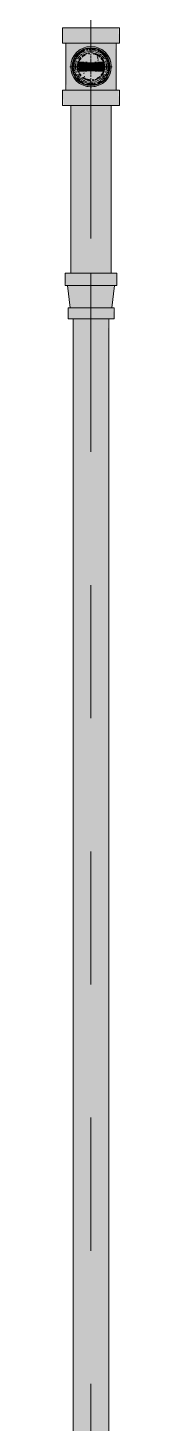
# Model space of a CAD drawing. Header units: millimetres. Extents: x -4000 to 187956, y -58990 to 162485.
# Drawn here: x 51716 to 51784, y 129833 to 131496 of the extents above; entities that cross this region are included whole.
import ezdxf

# ---------------------------------------------------------------- set-up
doc = ezdxf.new("R2010")
doc.units = ezdxf.units.MM
doc.linetypes.add('Dash 1_16_', pattern=[317.5, 158.75, -158.75])
for name, color, linetype, lineweight in [('F-SPRN', 3, 'Continuous', 9), ('P-PIPE', 3, 'Continuous', 9), ('P-PIPE-CNTR', 3, 'Continuous', 9)]:
    doc.layers.add(name, color=color, linetype=linetype, lineweight=lineweight)

# ---------------------------------------------------------------- blocks, each defined once
blk = doc.blocks.new('Sprinkler_Up - DN20-V202-FFS - TANG 1')
at = {"layer": 'F-SPRN', "transparency": 33554534}
for points in [[(-13.5, 0), (-3.9, 0.7), (-1.7, 2.9), (-1.2, 3.5), (-0.6, 4), (0.6, 4), (1.2, 3.5), (1.7, 2.9), (4.6, 0), (22.2, 0), (18, 13.1), (6.9, 21.2), (-6.9, 21.2), (-18, 13.1), (-22.2, 0)], [(0, -16.7), (4.3, -16.1), (11.8, -11.8), (16.1, -4.3), (16.1, 4.3), (11.8, 11.8), (8.3, 14.4), (0, 16.7), (-4.3, 16.1), (-11.8, 11.8), (-16.1, 4.3), (-16.1, -4.3), (-11.8, -11.8), (-8.3, -14.4)], [(0, -21.2), (6.9, -21.2), (18, -13.1), (22.2, 0), (3.9, -0.7), (1.7, -2.9), (1.2, -3.5), (0.6, -4), (-0.6, -4), (-1.2, -3.5), (-1.7, -2.9), (-4.6, 0), (-22.2, 0), (-18, -13.1), (-6.9, -21.2)], [(0, -15.6), (7.8, -13.5), (13.5, -7.8), (15.1, -4), (15.1, 4), (13.5, 7.8), (7.8, 13.5), (0, 15.6), (-7.8, 13.5), (-11, 11), (-15.1, 4), (-15.1, -4), (-11, -11), (-7.8, -13.5)], [(-10.9, -5.5), (-10.9, 5.4), (-14.5, 5.4), (-14.5, -5.5)], [(-7.7, -5.5), (-7.7, 5.4), (-10.9, 5.4), (-10.9, -5.5)], [(0, -5.5), (0, 5.4), (-7.7, 5.4), (-7.7, -5.5)], [(0, 0), (5.7, 0), (2.9, 4.9), (-2.9, 4.9), (-5.7, 0)], [(2.9, -4.9), (5.7, 0), (-5.7, 0), (-2.9, -4.9)], [(-4.6, 0), (4.6, 0), (0, 4.6)], [(0, -4.6), (4.6, 0), (-4.6, 0)], [(0, -2.6), (1.3, 0), (-1.8, 0)], [(-1.3, 0), (1.8, 0), (0, 2.6)], [(7.7, -5.5), (7.7, 5.4), (0, 5.4), (0, -5.5)], [(10.9, -5.5), (10.9, 5.4), (7.7, 5.4), (7.7, -5.5)], [(14.5, -5.5), (14.5, 5.4), (10.9, 5.4), (10.9, -5.5)]]:
    blk.add_hatch(color=1, dxfattribs=at).paths.add_polyline_path(points)
at = {"layer": 'F-SPRN', "color": 1}
for p, q in [((-11.5, 5.4), (-14.5, 5.4)), ((-14.5, 5.4), (-11.3, 5.4)), ((-14.5, 5.4), (-14.5, 3.7)), ((-14.5, 3.3), (-14.5, 0)), ((-11.5, 5.4), (-11.5, 4)), ((-10.9, 1.9), (-10.9, 3.6)), ((-10.8, 5.4), (-8, 5.4)), ((-8.1, 5.4), (-10.8, 5.4)), ((-8.1, 5.4), (-8.1, 2.8)), ((-8.1, 2.5), (-8.1, 0.7)), ((-7.7, 4.8), (-7.7, 2.7)), ((-7.7, 4.8), (-7.7, 2.7)), ((-7.7, 2.1), (-7.7, 0.5)), ((-7.7, 2.1), (-7.7, 0.5)), ((-6.7, 5.4), (-4.7, 5.4)), ((-5.8, 3.8), (-5.8, 2.2)), ((-2.1, 0), (-2.1, 0)), ((-2.1, 0), (-2.1, -0.1)), ((0, 2.1), (-0.1, 2.1)), ((2.1, 0), (2.1, 0.1)), ((2.1, 0), (2.1, 0)), ((4.7, 5.4), (6.5, 5.4)), ((7.7, 5.4), (10.8, 5.4)), ((7.7, 5.2), (7.7, 2.7)), ((7.7, 5.2), (7.7, 2.7)), ((7.7, 2.3), (7.7, 0.5)), ((7.7, 2.3), (7.7, 0.5)), ((10.8, 5.4), (8.1, 5.4)), ((8.1, 5.4), (8.1, 2.8)), ((8.1, 2.5), (8.1, 0.4)), ((10.9, 5.4), (14.5, 5.4)), ((10.9, 3.6), (10.9, 0.2)), ((14.5, 5.4), (11.5, 5.4)), ((11.5, 5.4), (11.5, 4)), ((11.5, 3), (11.5, 0.2)), ((14.5, 5.4), (14.5, -5.5)), ((-14.5, -1.3), (-14.5, -3.7)), ((-11.1, -5.5), (-14.5, -5.5)), ((-14.5, -5.5), (-11.5, -5.5)), ((-10.9, -2.6), (-10.9, -1.3)), ((-10.8, -5.5), (-8.1, -5.5)), ((-7.8, -5.5), (-10.8, -5.5)), ((-8.1, -4.2), (-8.1, -5.5)), ((-7.7, -2.7), (-7.7, -4)), ((-7.7, -2.7), (-7.7, -4)), ((-7, -5.5), (-5.8, -5.5)), ((-4.8, -5.5), (-7, -5.5)), ((-5.8, -2.3), (-5.8, -3.8)), ((-2.1, -0.3), (-2, -0.4)), ((-2, -0.4), (-2, -0.5)), ((-2, -0.5), (-2, -0.6)), ((-2, -0.6), (-2, -0.7)), ((-2, -0.7), (-1.9, -0.7)), ((-1.9, -0.7), (-1.9, -0.8)), ((-1.9, -0.8), (-1.9, -0.9)), ((-1.9, -0.9), (-1.8, -1)), ((-1.8, -1), (-1.8, -1.1)), ((-1.8, -1), (-1.8, -1)), ((-1.8, -1.1), (-1.7, -1.2)), ((-1.7, -1.2), (-1.6, -1.3)), ((-1.7, -1.2), (-1.7, -1.2)), ((-1.6, -1.3), (-1.6, -1.4)), ((-1.6, -1.4), (-1.5, -1.4)), ((-1.5, -1.4), (-1.4, -1.5)), ((-1.4, -1.5), (-1.3, -1.6)), ((-1.4, -1.5), (-1.4, -1.5)), ((-1.3, -1.6), (-1.3, -1.7)), ((-1.3, -1.7), (-1.2, -1.7)), ((-1.2, -1.7), (-1.1, -1.7)), ((-1.1, -1.7), (-1.1, -1.8)), ((-1.1, -1.8), (-1, -1.8)), ((-1, -1.8), (-0.9, -1.9)), ((-0.9, -1.9), (-0.8, -1.9)), ((-0.8, -1.9), (-0.7, -2)), ((-0.8, -1.9), (-0.8, -1.9)), ((-0.7, -2), (-0.6, -2)), ((-0.6, -2), (-0.5, -2)), ((-0.5, -2), (-0.4, -2)), ((-0.4, -2), (-0.3, -2.1)), ((-0.4, -2), (-0.4, -2)), ((-0.3, -2.1), (-0.2, -2.1)), ((-0.2, -2.1), (-0.1, -2.1)), ((-0.1, -2.1), (0, -2.1)), ((0, -2.1), (0.1, -2.1)), ((0.1, -2.1), (0.2, -2.1)), ((0.1, -2.1), (0.1, -2.1)), ((0.2, -2.1), (0.3, -2.1)), ((0.3, -2.1), (0.4, -2)), ((0.4, -2), (0.5, -2)), ((0.5, -2), (0.6, -2)), ((0.6, -2), (0.7, -2)), ((0.6, -2), (0.6, -2)), ((0.7, -2), (0.8, -1.9)), ((0.8, -1.9), (0.9, -1.9)), ((0.9, -1.9), (1, -1.8)), ((0.9, -1.9), (0.9, -1.9)), ((1, -1.8), (1.1, -1.8)), ((1.1, -1.8), (1.2, -1.7)), ((1.2, -1.7), (1.3, -1.6)), ((1.2, -1.7), (1.2, -1.7)), ((1.3, -1.6), (1.4, -1.6)), ((1.4, -1.5), (1.5, -1.5)), ((1.4, -1.6), (1.4, -1.5)), ((1.5, -1.4), (1.6, -1.3)), ((1.5, -1.5), (1.5, -1.4)), ((1.6, -1.3), (1.7, -1.2)), ((1.6, -1.3), (1.6, -1.3)), ((1.7, -1.1), (1.8, -1.1)), ((1.7, -1.2), (1.7, -1.1)), ((1.8, -1), (1.9, -0.9)), ((1.8, -1.1), (1.8, -1)), ((1.9, -0.8), (2, -0.7)), ((1.9, -0.8), (1.9, -0.8)), ((1.9, -0.9), (1.9, -0.8)), ((2, -0.4), (2.1, -0.3)), ((2, -0.5), (2, -0.4)), ((2, -0.5), (2, -0.5)), ((2, -0.6), (2, -0.5)), ((2, -0.7), (2, -0.6)), ((2.1, -0.1), (2.1, 0)), ((2.1, -0.2), (2.1, -0.1)), ((2.1, -0.3), (2.1, -0.2)), ((7, -5.5), (4.8, -5.5)), ((5.8, -2.2), (5.8, -3.8)), ((5.8, -5.5), (7, -5.5)), ((7.7, -0.5), (7.7, -2.3)), ((7.7, -0.5), (7.7, -2.3)), ((7.7, -2.7), (7.7, -5.4)), ((7.7, -2.7), (7.7, -5.4)), ((10.8, -5.5), (7.7, -5.5)), ((8.1, -0.4), (8.1, -2.5)), ((8.1, -2.8), (8.1, -5.5)), ((8.1, -5.5), (10.8, -5.5)), ((10.9, -0.2), (10.9, -3.6)), ((14.5, -5.5), (10.9, -5.5)), ((11.5, -0.2), (11.5, -3)), ((11.5, -4), (11.5, -5.5)), ((11.5, -5.5), (14.5, -5.5))]:
    blk.add_line(p, q, dxfattribs=at)
at = {"layer": 'F-SPRN', "color": 1, "flags": 128}
for points in [[(-0.6, 2), (-0.7, 2), (-0.8, 1.9), (-0.9, 1.9), (-0.9, 1.9), (-1, 1.8), (-1.1, 1.8), (-1.2, 1.7), (-1.2, 1.7), (-1.3, 1.6), (-1.4, 1.6), (-1.4, 1.5), (-1.5, 1.5), (-1.5, 1.4), (-1.6, 1.3), (-1.6, 1.3), (-1.7, 1.2), (-1.7, 1.1), (-1.8, 1.1), (-1.8, 1), (-1.9, 0.9), (-1.9, 0.8), (-1.9, 0.8), (-2, 0.7), (-2, 0.6), (-2, 0.5), (-2, 0.5), (-2, 0.4), (-2.1, 0.3), (-2.1, 0.2), (-2.1, 0.1), (-2.1, 0)], [(-0.5, 2), (-0.6, 2), (-0.6, 2)], [(-0.1, 2.1), (-0.1, 2.1), (-0.2, 2.1), (-0.3, 2.1), (-0.4, 2), (-0.5, 2)], [(2.1, 0.1), (2.1, 0.2), (2.1, 0.2), (2.1, 0.3), (2, 0.4), (2, 0.5), (2, 0.6), (2, 0.7), (1.9, 0.7), (1.9, 0.8), (1.9, 0.9), (1.8, 1), (1.8, 1), (1.8, 1.1), (1.7, 1.2), (1.7, 1.2), (1.6, 1.3), (1.6, 1.4), (1.5, 1.4), (1.4, 1.5), (1.4, 1.5), (1.3, 1.6), (1.3, 1.7), (1.2, 1.7), (1.1, 1.7), (1.1, 1.8), (1, 1.8), (0.9, 1.9), (0.8, 1.9), (0.8, 1.9), (0.7, 2), (0.6, 2), (0.5, 2), (0.4, 2), (0.4, 2), (0.3, 2.1), (0.2, 2.1), (0.1, 2.1), (0, 2.1)], [(-2.1, -0.1), (-2.1, -0.2), (-2.1, -0.2), (-2.1, -0.3)]]:
    blk.add_lwpolyline(points, dxfattribs=at)
at = {"layer": 'F-SPRN', "color": 1}
for radius, start, end in [(22.2, 360, 180), (21.9, 126.6942, 143.2701), (21.9, 108.2621, 125.7507), (21.9, 99.348, 107.901), (21.9, 90.145, 98.8503), (16.7, 83.0684, 90), (16.7, 83.0684, 90), (21.9, 72.5583, 89.4624), (21.9, 54.2493, 71.7379), (21.9, 36.7299, 53.3058), (21.9, 165.6773, 179.2615), (21.9, 144.7698, 164.8151), (16.7, 167.6802, 180), (16.7, 167.6802, 180), (16.7, 155.3879, 164.9693), (16.7, 155.3879, 164.9693), (15.6, 166.4265, 180), (15.6, 166.4265, 180), (15.6, 150.9409, 165), (15.6, 159.6139, 165), (16.7, 136.7213, 149.931), (16.7, 136.7213, 149.931), (15.6, 150.9409, 156.3845), (15.6, 138.4214, 150), (15.6, 138.4214, 150), (16.7, 121.4181, 130.5751), (16.7, 121.4181, 130.5751), (15.6, 120.5262, 133.2078), (15.6, 120.5262, 133.2078), (16.7, 106.5995, 120), (16.7, 106.5995, 120), (15.6, 114.4363, 119.9813), (15.6, 114.4363, 119.9813), (4.63, 155.7832, 180), (4.63, 155.7832, 180), (16.7, 96.4143, 105), (16.7, 96.4143, 105), (4.63, 109.0192, 138.2703), (4.63, 109.0192, 138.2703), (15.6, 95.5762, 100.6843), (15.6, 95.5762, 100.6843), (2.56, 109.0192, 168.8278), (2.56, 109.0192, 168.8278), (2.04, 109.0192, 180), (4.63, 17.9592, 90), (4.63, 17.9592, 90), (3.81, 57.0577, 90), (2.56, 14.5599, 90), (2.56, 14.5599, 90), (2.04, 10.4703, 90), (15.6, 75.573, 80.5892), (15.6, 75.573, 80.5892), (3.81, 16.1605, 43.8358), (15.6, 67.5614, 74.5481), (15.6, 67.5614, 74.5481), (16.7, 60, 75), (16.7, 60, 75), (15.6, 60.0187, 65.5637), (15.6, 60.0187, 65.5637), (15.6, 46.7922, 60), (15.6, 46.7922, 60), (16.7, 49.4249, 58.5819), (16.7, 49.4249, 58.5819), (15.6, 30, 41.5786), (15.6, 30, 41.5786), (16.7, 30, 43.2787), (16.7, 30, 43.2787), (15.6, 23.6155, 29.5646), (15.6, 15, 29.5646), (15.6, 15, 20.3861), (16.7, 15, 24.6121), (16.7, 15, 24.6121), (15.6, 360, 13.6618), (15.6, 0, 13.6618), (16.7, 360, 12.3198), (16.7, 0, 12.3198), (21.9, 15.1849, 35.2302), (21.9, 0.7385, 14.3227), (22.2, 180, 360), (21.9, 180.7385, 194.3227), (21.9, 195.1849, 215.2302), (21.9, 216.7299, 233.3058), (16.7, 180, 192.3198), (16.7, 180, 192.3198), (16.7, 195.0307, 204.6121), (16.7, 195.0307, 204.6121), (15.6, 181.9082, 193.6618), (15.6, 181.9082, 193.6618), (15.6, 197.3339, 209.5646), (15.6, 197.3339, 209.5646), (16.7, 210.069, 223.2787), (16.7, 210.069, 223.2787), (15.6, 212.5472, 221.5786), (15.6, 212.5472, 221.5786), (16.7, 229.4249, 238.5819), (16.7, 229.4249, 238.5819), (15.6, 233.795, 240), (15.6, 233.795, 240), (16.7, 240, 255), (16.7, 240, 255), (15.6, 240.0187, 254.5481), (15.6, 240.0187, 254.5481), (4.63, 197.9592, 0), (4.63, 197.9592, 360), (15.6, 255, 267.64), (15.6, 255, 267.64), (3.81, 196.1605, 360), (2.56, 191.1677, 270), (2.56, 191.1677, 270), (2.04, 190.4703, 270), (16.7, 263.0684, 270), (16.7, 263.0684, 270), (2.04, 270, 0), (2.56, 270, 0), (2.56, 270, 360), (15.6, 275.5762, 280.6843), (15.6, 275.5762, 280.6843), (16.7, 276.4143, 285), (16.7, 276.4143, 285), (16.7, 286.5995, 300), (16.7, 286.5995, 300), (15.6, 294.4363, 299.9813), (15.6, 294.4363, 299.9813), (15.6, 300, 313.2078), (15.6, 300, 313.2078), (16.7, 301.4181, 310.5751), (16.7, 301.4181, 310.5751), (15.6, 318.4214, 330), (15.6, 318.4214, 330), (16.7, 316.7213, 330), (16.7, 316.7213, 330), (21.9, 306.6942, 323.2701), (15.6, 330.4354, 345), (15.6, 330.4354, 336.3845), (15.6, 339.6139, 345), (15.6, 346.3382, 360), (15.6, 346.3382, 360), (16.7, 335.3879, 345), (16.7, 335.3879, 345), (16.7, 347.6802, 360), (16.7, 347.6802, 360), (21.9, 324.7698, 344.8151), (21.9, 345.6773, 359.2615), (21.9, 234.2493, 251.7379), (21.9, 252.5583, 269.4624), (21.9, 270.145, 278.8503), (21.9, 279.348, 287.901), (21.9, 288.2621, 305.7507)]:
    blk.add_arc((0, 0), radius, start, end, dxfattribs=at)
blk = doc.blocks.new('Steel_Transition_Threaded_HoaPhat - Standard-V288-FFS - TANG 1')
at = {"layer": 'P-PIPE', "lineweight": 13, "transparency": 33554534}
h = blk.add_hatch(color=1, dxfattribs=at)
h.paths.add_polyline_path([(51750, 131427.6), (51755.8, 131428.4), (51761.3, 131430.6), (51765.9, 131434.2), (51769.5, 131438.8), (51771.7, 131444.3), (51772.5, 131450.1), (51771.7, 131455.9), (51769.5, 131461.3), (51765.9, 131466), (51761.3, 131469.6), (51755.8, 131471.8), (51750, 131472.6), (51744.2, 131471.8), (51738.8, 131469.6), (51734.1, 131466), (51730.5, 131461.3), (51728.3, 131455.9), (51727.5, 131450.1), (51728.3, 131444.3), (51730.5, 131438.8), (51734.1, 131434.2), (51738.8, 131430.6), (51744.2, 131428.4)])
h.paths.add_polyline_path([(51750, 131430), (51744.8, 131430.7), (51740, 131432.7), (51735.8, 131435.9), (51732.6, 131440), (51730.6, 131444.9), (51729.9, 131450.1), (51730.6, 131455.3), (51732.6, 131460.1), (51735.8, 131464.3), (51740, 131467.5), (51744.8, 131469.5), (51750, 131470.2), (51755.2, 131469.5), (51760.1, 131467.5), (51764.2, 131464.3), (51767.4, 131460.1), (51769.4, 131455.3), (51770.1, 131450.1), (51769.4, 131444.9), (51767.4, 131440), (51764.2, 131435.9), (51760.1, 131432.7), (51755.2, 131430.7)])
for points in [[(51750, 131430), (51750, 131433.7), (51741.8, 131435.9), (51735.8, 131441.9), (51733.6, 131450.1), (51735.8, 131458.3), (51741.8, 131464.3), (51750, 131466.5), (51750, 131470.2), (51744.8, 131469.5), (51740, 131467.5), (51735.8, 131464.3), (51732.6, 131460.1), (51730.6, 131455.3), (51729.9, 131450.1), (51730.6, 131444.9), (51732.6, 131440), (51735.8, 131435.9), (51740, 131432.7), (51744.8, 131430.7)], [(51750, 131431.6), (51754.8, 131432.2), (51759.3, 131434.1), (51763.1, 131437), (51766, 131440.8), (51767.9, 131445.3), (51768.5, 131450.1), (51767.9, 131454.9), (51766, 131459.3), (51763.1, 131463.2), (51759.3, 131466.1), (51754.8, 131468), (51750, 131468.6), (51745.2, 131468), (51740.8, 131466.1), (51736.9, 131463.2), (51734, 131459.3), (51732.1, 131454.9), (51731.5, 131450.1), (51732.1, 131445.3), (51734, 131440.8), (51736.9, 131437), (51740.8, 131434.1), (51745.2, 131432.2)], [(51750, 131430), (51755.2, 131430.7), (51760.1, 131432.7), (51764.2, 131435.9), (51767.4, 131440), (51769.4, 131444.9), (51770.1, 131450.1), (51769.4, 131455.3), (51767.4, 131460.1), (51764.2, 131464.3), (51760.1, 131467.5), (51755.2, 131469.5), (51750, 131470.2), (51750, 131466.5), (51758.2, 131464.3), (51764.2, 131458.3), (51766.4, 131450.1), (51764.2, 131441.9), (51758.2, 131435.9), (51750, 131433.7)]]:
    blk.add_hatch(color=1, dxfattribs=at).paths.add_polyline_path(points)
at = {"layer": 'P-PIPE', "color": 20, "lineweight": 13}
for radius, start, end in [(22.5, 90, 270), (22.5, 90, 270), (20.1, 150, 162.7449), (18.5, 157.6232, 165), (18.5, 157.6232, 165), (20.1, 128.8856, 148.1553), (18.5, 136.4297, 150), (18.5, 136.4297, 150), (16.4, 143.5463, 150), (18.5, 123.4976, 133.2041), (18.5, 123.4976, 133.2041), (20.1, 109.6859, 125.0043), (16.4, 121.0738, 128.0319), (18.5, 106.819, 120), (18.5, 106.819, 120), (16.4, 113.4045, 120), (16.4, 107.4657, 111.9681), (20.1, 100.9975, 105), (18.5, 91.4353, 103.2046), (18.5, 91.4353, 103.2046), (16.4, 96.2132, 104.6042), (20.1, 90.5246, 98.5089), (22.5, 270, 90), (22.5, 270, 90), (18.5, 78.0986, 90), (18.5, 78.0986, 90), (20.1, 75.0607, 87.9279), (18.5, 60, 75), (18.5, 60, 75), (16.4, 66.9681, 72.9388), (20.1, 54.9957, 75), (16.4, 60.5934, 66.5955), (18.5, 46.7959, 56.5024), (18.5, 46.7959, 56.5024), (20.1, 31.8447, 51.1144), (18.5, 30, 43.5703), (18.5, 30, 43.5703), (18.5, 15, 22.3768), (18.5, 15, 22.3768), (20.1, 17.2551, 30), (20.1, 166.0499, 193.9501), (20.1, 197.2551, 210), (18.5, 166.5939, 193.4061), (18.5, 166.5939, 180), (18.5, 180, 193.4061), (18.5, 195, 202.3768), (18.5, 195, 202.3768), (16.4, 180.8106, 191.4533), (16.4, 168.5467, 175.1607), (18.5, 210, 223.5703), (18.5, 210, 223.5703), (16.4, 158.0319, 163.506), (16.4, 210.6635, 216.4537), (18.5, 316.4297, 330), (18.5, 316.4297, 330), (16.4, 338.0319, 342.8691), (16.4, 351.9681, 0), (16.4, 0, 6.4537), (18.5, 337.6232, 345), (18.5, 337.6232, 345), (20.1, 330, 342.7449), (18.5, 346.5939, 13.4061), (18.5, 0, 13.4061), (18.5, 346.5939, 0), (20.1, 346.0499, 13.9501), (20.1, 211.8447, 231.1144), (18.5, 226.7959, 236.5024), (18.5, 226.7959, 236.5024), (20.1, 234.9957, 255), (18.5, 240, 255), (18.5, 240, 255), (16.4, 240, 246.5955), (20.1, 255.0607, 267.9279), (18.5, 258.0986, 270), (18.5, 258.0986, 270), (16.4, 264.1652, 268.506), (20.1, 270.5246, 278.5089), (18.5, 271.4353, 283.2046), (18.5, 271.4353, 283.2046), (16.4, 276.2132, 283.9063), (20.1, 280.9975, 285), (16.4, 287.4657, 291.9681), (18.5, 286.819, 300), (18.5, 286.819, 300), (16.4, 293.5463, 300), (20.1, 289.6859, 305.0043), (18.5, 303.4976, 313.2041), (18.5, 303.4976, 313.2041), (20.1, 308.8856, 328.1553)]:
    blk.add_arc((51750, 131450.1), radius, start, end, dxfattribs=at)

msp = doc.modelspace()

# ---------------------------------------------------------------- hatches: boundary and pattern name
at = {"layer": 'P-PIPE', "transparency": 33554534}
for points in [[(51717.4, 131478), (51750, 131478), (51750, 131496.4), (51716.2, 131496.4), (51716.5, 131478)], [(51783.8, 131478), (51782.6, 131496.4), (51750, 131496.4), (51750, 131478), (51782.6, 131478)], [(51724, 131422.3), (51750, 131422.3), (51750, 131428.9), (51742.6, 131430.3), (51736.3, 131434), (51731.7, 131439.4), (51729.2, 131446.3), (51729.2, 131453.9), (51731.7, 131460.8), (51736.3, 131466.2), (51742.6, 131469.9), (51750, 131471.2), (51750, 131478), (51720, 131478), (51721, 131422.3)], [(51750, 131426), (51756.2, 131426.8), (51762.1, 131429.2), (51767.1, 131433), (51770.9, 131438), (51773.3, 131443.8), (51774.1, 131450.1), (51773.3, 131456.3), (51770.9, 131462.1), (51767.1, 131467.1), (51762.1, 131471), (51756.2, 131473.4), (51750, 131474.2), (51743.8, 131473.4), (51737.9, 131471), (51733, 131467.1), (51729.1, 131462.1), (51726.7, 131456.3), (51725.9, 131450.1), (51726.7, 131443.8), (51729.1, 131438), (51733, 131433), (51737.9, 131429.2), (51743.8, 131426.8), (51748.9, 131426.1)], [(51776, 131422.3), (51780, 131422.3), (51779, 131478), (51750, 131478), (51750, 131471.2), (51757.5, 131469.9), (51763.7, 131466.2), (51768.3, 131460.8), (51770.8, 131453.9), (51770.8, 131446.3), (51768.3, 131439.4), (51763.7, 131434), (51757.5, 131430.3), (51750, 131428.9), (51750, 131422.3), (51771.2, 131422.3)], [(51741.7, 131435.6), (51742.8, 131437.6), (51741.7, 131441.7), (51742.8, 131445.9), (51745.8, 131449), (51757.2, 131454.3), (51758.4, 131458.4), (51757.2, 131462.6), (51755.9, 131464.3), (51750, 131466.8), (51741.7, 131464.6), (51735.5, 131458.4), (51733.3, 131450.1), (51735.5, 131441.7), (51738.2, 131438.3)], [(51750, 131433.4), (51758.4, 131435.6), (51761.8, 131438.3), (51766.1, 131445.8), (51766.1, 131454.4), (51761.8, 131461.9), (51758.4, 131464.6), (51750, 131466.8), (51745.7, 131466.2), (51738.2, 131461.9), (51733.9, 131454.4), (51733.9, 131445.8), (51738.2, 131438.3), (51741.7, 131435.6)], [(51726.1, 131403.8), (51750, 131403.8), (51750, 131422.3), (51716.2, 131422.3), (51717.4, 131403.8), (51720.7, 131403.8)], [(51783.8, 131403.8), (51782.6, 131422.3), (51750, 131422.3), (51750, 131403.8), (51782.6, 131403.8)], [(51743.8, 131204), (51750, 131204), (51750, 131403.8), (51725.9, 131403.8), (51726.7, 131204), (51737.9, 131204)], [(51750, 131204), (51774.1, 131204), (51773.3, 131403.8), (51750, 131403.8), (51750, 131280.1)], [(51779.8, 131189.1), (51780.8, 131189.1), (51779.8, 131204), (51719.2, 131204), (51720.3, 131189.1), (51776.7, 131189.1)], [(51771.5, 131162.7), (51774.8, 131162.7), (51777.1, 131189.1), (51721.9, 131189.1), (51726.1, 131162.7), (51767.5, 131162.7)], [(51723.6, 131149.4), (51777.4, 131149.4), (51776.4, 131162.7), (51722.7, 131162.7), (51722.7, 131149.4)], [(51750, 128493.7), (51750, 131149.4), (51728.9, 131149.4), (51729.6, 128493.7), (51744.5, 128493.7)], [(51750, 128493.7), (51771.1, 128493.7), (51770.4, 131149.4), (51750, 131149.4), (51750, 128506)]]:
    msp.add_hatch(color=1, dxfattribs=at).paths.add_polyline_path(points)

# ---------------------------------------------------------------- linework, layer by layer
at = {"layer": 'P-PIPE', "color": 20, "lineweight": 13}
for p, q in [((51716.2, 131496.4), (51716.2, 131478)), ((51725.8, 131496.4), (51716.2, 131496.4)), ((51750, 131496.4), (51716.2, 131496.4)), ((51725.9, 131496.4), (51732.9, 131496.4)), ((51732.9, 131496.4), (51726.6, 131496.4)), ((51741.3, 131496.4), (51733.1, 131496.4)), ((51733.1, 131496.4), (51766.9, 131496.4)), ((51750, 131496.4), (51741.3, 131496.4)), ((51758.7, 131496.4), (51750, 131496.4)), ((51783.8, 131496.4), (51750, 131496.4)), ((51766.9, 131496.4), (51758.7, 131496.4)), ((51773.4, 131496.4), (51767.1, 131496.4)), ((51767.1, 131496.4), (51774.1, 131496.4)), ((51783.8, 131496.4), (51774.2, 131496.4)), ((51783.8, 131478), (51783.8, 131496.4)), ((51716.2, 131478), (51719.8, 131478)), ((51716.2, 131478), (51750, 131478)), ((51720, 131478), (51720, 131422.3)), ((51721, 131478), (51720, 131478)), ((51741.2, 131478), (51720, 131478)), ((51721, 131478), (51726.1, 131478)), ((51724, 131478), (51721, 131478)), ((51728.8, 131478), (51724, 131478)), ((51726.1, 131478), (51733.1, 131478)), ((51735, 131478), (51728.8, 131478)), ((51733.1, 131478), (51741.3, 131478)), ((51741.2, 131478), (51735, 131478)), ((51742.2, 131478), (51750, 131478)), ((51750, 131478), (51742.2, 131478)), ((51750, 131478), (51742.2, 131478)), ((51750, 131478), (51757.8, 131478)), ((51750, 131478), (51783.8, 131478)), ((51757.8, 131478), (51750, 131478)), ((51757.8, 131478), (51750, 131478)), ((51758.7, 131478), (51766.9, 131478)), ((51765, 131478), (51758.8, 131478)), ((51780, 131478), (51758.8, 131478)), ((51771.2, 131478), (51765, 131478)), ((51766.9, 131478), (51773.9, 131478)), ((51776, 131478), (51771.2, 131478)), ((51773.9, 131478), (51779, 131478)), ((51779, 131478), (51776, 131478)), ((51780, 131478), (51779, 131478)), ((51780, 131422.3), (51780, 131478)), ((51780.2, 131478), (51783.8, 131478)), ((51716.2, 131422.3), (51716.2, 131403.8)), ((51719.8, 131422.3), (51716.2, 131422.3)), ((51750, 131422.3), (51716.2, 131422.3)), ((51720, 131422.3), (51721, 131422.3)), ((51720, 131422.3), (51741.2, 131422.3)), ((51726.1, 131422.3), (51721, 131422.3)), ((51721, 131422.3), (51724, 131422.3)), ((51724, 131422.3), (51728.8, 131422.3)), ((51733.1, 131422.3), (51726.1, 131422.3)), ((51728.8, 131422.3), (51735, 131422.3)), ((51741.3, 131422.3), (51733.1, 131422.3)), ((51735, 131422.3), (51741.2, 131422.3)), ((51750, 131422.3), (51742.2, 131422.3)), ((51742.2, 131422.3), (51750, 131422.3)), ((51742.2, 131422.3), (51750, 131422.3)), ((51757.8, 131422.3), (51750, 131422.3)), ((51783.8, 131422.3), (51750, 131422.3)), ((51750, 131422.3), (51757.8, 131422.3)), ((51750, 131422.3), (51757.8, 131422.3)), ((51766.9, 131422.3), (51758.7, 131422.3)), ((51758.8, 131422.3), (51765, 131422.3)), ((51758.8, 131422.3), (51780, 131422.3)), ((51765, 131422.3), (51771.2, 131422.3)), ((51773.9, 131422.3), (51766.9, 131422.3)), ((51771.2, 131422.3), (51776, 131422.3)), ((51779, 131422.3), (51773.9, 131422.3)), ((51776, 131422.3), (51779, 131422.3)), ((51779, 131422.3), (51780, 131422.3)), ((51783.8, 131422.3), (51780.2, 131422.3)), ((51783.8, 131403.8), (51783.8, 131422.3)), ((51716.2, 131403.8), (51725.8, 131403.8)), ((51716.2, 131403.8), (51750, 131403.8)), ((51725.9, 131403.8), (51725.9, 131204)), ((51732.9, 131403.8), (51725.9, 131403.8)), ((51726.6, 131403.8), (51732.9, 131403.8)), ((51733.1, 131403.8), (51741.3, 131403.8)), ((51766.9, 131403.8), (51733.1, 131403.8)), ((51741.3, 131403.8), (51750, 131403.8)), ((51750, 131403.8), (51758.7, 131403.8)), ((51750, 131403.8), (51783.8, 131403.8)), ((51758.7, 131403.8), (51766.9, 131403.8)), ((51767.1, 131403.8), (51773.4, 131403.8)), ((51774.1, 131403.8), (51767.1, 131403.8)), ((51774.1, 131204), (51774.1, 131403.8)), ((51774.2, 131403.8), (51783.8, 131403.8)), ((51719.2, 131204), (51719.2, 131189.1)), ((51780.8, 131204), (51719.2, 131204)), ((51725.7, 131204), (51719.2, 131204)), ((51725.9, 131204), (51728, 131204)), ((51728.2, 131204), (51726.5, 131204)), ((51734.6, 131204), (51729, 131204)), ((51729.1, 131204), (51770.9, 131204)), ((51742, 131204), (51734.6, 131204)), ((51750, 131204), (51742, 131204)), ((51758, 131204), (51750, 131204)), ((51765.4, 131204), (51758, 131204)), ((51771, 131204), (51765.4, 131204)), ((51773.5, 131204), (51771.8, 131204)), ((51772, 131204), (51774.1, 131204)), ((51780.8, 131204), (51774.3, 131204)), ((51780.8, 131189.1), (51780.8, 131204)), ((51719.2, 131189.1), (51721.7, 131189.1)), ((51719.2, 131189.1), (51780.8, 131189.1)), ((51721.9, 131189.1), (51725.2, 131162.7)), ((51723.3, 131189.1), (51728.2, 131189.1)), ((51728.2, 131189.1), (51734.6, 131189.1)), ((51734.6, 131189.1), (51742, 131189.1)), ((51742.7, 131189.1), (51750, 131189.1)), ((51750, 131189.1), (51757.3, 131189.1)), ((51758, 131189.1), (51765.4, 131189.1)), ((51765.4, 131189.1), (51771.8, 131189.1)), ((51771.8, 131189.1), (51776.7, 131189.1)), ((51774.8, 131162.7), (51778.1, 131189.1)), ((51778.3, 131189.1), (51780.8, 131189.1)), ((51722.7, 131162.7), (51722.7, 131149.4)), ((51777.4, 131162.7), (51722.7, 131162.7)), ((51725, 131162.7), (51722.7, 131162.7)), ((51730.7, 131162.7), (51726.3, 131162.7)), ((51736.3, 131162.7), (51730.7, 131162.7)), ((51742.9, 131162.7), (51736.3, 131162.7)), ((51750, 131162.7), (51743.6, 131162.7)), ((51756.4, 131162.7), (51750, 131162.7)), ((51763.7, 131162.7), (51757.1, 131162.7)), ((51769.3, 131162.7), (51763.7, 131162.7)), ((51773.7, 131162.7), (51769.3, 131162.7)), ((51777.4, 131162.7), (51775, 131162.7)), ((51777.4, 131149.4), (51777.4, 131162.7)), ((51722.7, 131149.4), (51728.7, 131149.4)), ((51722.7, 131149.4), (51777.4, 131149.4)), ((51728.9, 131149.4), (51728.9, 128493.7)), ((51729.6, 131149.4), (51728.9, 131149.4)), ((51768.3, 131149.4), (51731.7, 131149.4)), ((51731.7, 131149.4), (51736.3, 131149.4)), ((51736.3, 131149.4), (51742.9, 131149.4)), ((51742.9, 131149.4), (51750, 131149.4)), ((51750, 131149.4), (51757.1, 131149.4)), ((51757.1, 131149.4), (51763.7, 131149.4)), ((51763.7, 131149.4), (51768.4, 131149.4)), ((51771.1, 131149.4), (51770.4, 131149.4)), ((51771.1, 128493.7), (51771.1, 131149.4)), ((51771.3, 131149.4), (51777.4, 131149.4))]:
    msp.add_line(p, q, dxfattribs=at)
for radius, start, end in [(24.1, 90, 267.2695), (24.1, 90, 270), (24.1, 272.7305, 90), (24.1, 270, 90), (21.1, 156.9789, 165), (21.1, 151.0876, 154.6013), (21.1, 141.9789, 146.1637), (21.1, 137.2293, 141.8404), (21.1, 126.9789, 135), (21.1, 111.9789, 125.8689), (21.1, 99.731, 105), (21.1, 90, 96.9789), (21.1, 75, 87.7707), (21.1, 62.2293, 66.9789), (21.1, 54.1311, 60), (21.1, 38.1596, 53.0211), (21.1, 33.8363, 38.0211), (21.1, 25.3987, 30), (21.1, 15, 23.0211), (21.1, 165.7378, 177.9758), (21.1, 183.5565, 194.2622), (21.1, 195, 201.9789), (21.1, 205.3987, 210), (21.1, 330, 334.6013), (21.1, 338.0211, 345), (21.1, 345.7378, 357.9758), (21.1, 2.0242, 12.7707), (21.1, 219.3488, 231.9789), (21.1, 234.4236, 245.5764), (21.1, 255, 270), (24.1, 267.2695, 270), (21.1, 270, 278.0211), (24.1, 270, 272.7305), (21.1, 279.731, 285), (21.1, 293.0211, 305.8689), (21.1, 315, 320.0725)]:
    msp.add_arc((51750, 131450.1), radius, start, end, dxfattribs=at)
at = {"layer": 'P-PIPE', "color": 1}
for centre, radius, start, end in [((51750, 131458.4), 8.35, 69.0027, 79.2369), ((51750, 131458.4), 8.35, 50.2727, 60.5692), ((51750, 131458.4), 8.35, 20.1285, 29.0413), ((51750, 131458.4), 8.35, 8.0385, 17.9918), ((51750, 131458.4), 8.35, 352.2824, 1.6717), ((51750, 131450.1), 16.7, 46.0317, 57.203), ((51750, 131450.1), 16.7, 32.3031, 45.2846), ((51750, 131450.1), 16.7, 23.314, 31.0974), ((51750, 131450.1), 16.7, 170.1108, 177.203), ((51750, 131450.1), 16.7, 182.797, 189.8892), ((51750, 131450.1), 16.7, 190.2154, 195.2487), ((51750, 131450.1), 16.7, 157.579, 164.2722), ((51750, 131441.7), 8.35, 172.0327, 181.5407), ((51750, 131441.7), 8.35, 131.0366, 150), ((51750, 131441.7), 8.35, 115.6806, 125.5287), ((51750, 131441.7), 8.35, 100.6842, 111.8703), ((51750, 131441.7), 8.35, 90, 100.6842), ((51750, 131458.4), 8.35, 270, 280.6842), ((51750, 131458.4), 8.35, 316.3183, 330), ((51750, 131450.1), 16.7, 328.9026, 336.686), ((51750, 131450.1), 16.7, 16.9375, 22.421), ((51750, 131450.1), 16.7, 337.2636, 343.0625), ((51750, 131450.1), 16.7, 350.1108, 355.6907), ((51750, 131450.1), 16.7, 231.8726, 237.203), ((51750, 131441.7), 8.35, 199.9004, 209.0413), ((51750, 131450.1), 16.7, 254.7154, 259.6727), ((51750, 131441.7), 8.35, 249.0027, 259.2369), ((51750, 131450.1), 16.7, 264.6626, 270), ((51750, 131450.1), 16.7, 308.1274, 313.9683), ((51750, 131450.1), 16.7, 314.7154, 320.6908)]:
    msp.add_arc(centre, radius, start, end, dxfattribs=at)
at = {"layer": 'P-PIPE-CNTR', "color": 1, "linetype": 'Dash 1_16_'}
for p, q in [((51750, 134136.8), (51750, 131496.4)), ((51750, 134136.8), (51750, 131496.4)), ((51750, 131472.6), (51750, 131475.1)), ((51750, 131471.2), (51750, 131472.6)), ((51750, 131468.6), (51750, 131470.2)), ((51750, 131466.8), (51750, 131468.6)), ((51750, 131463.6), (51750, 131465.2)), ((51750, 131459.8), (51750, 131462.6)), ((51750, 131455.5), (51750, 131459.1)), ((51725, 131450.1), (51727.5, 131450.1)), ((51727.8, 131450.1), (51731.5, 131450.1)), ((51731.5, 131450.1), (51733.3, 131450.1)), ((51736.9, 131450.1), (51738.6, 131450.1)), ((51739.1, 131450.1), (51740.4, 131450.1)), ((51740.4, 131450.1), (51742.3, 131450.1)), ((51745.4, 131450.1), (51747.6, 131450.1)), ((51748.7, 131450.1), (51750, 131450.1)), ((51750, 131452.6), (51750, 131454.3)), ((51750, 131450.1), (51750, 131452.1)), ((51750, 131448), (51750, 131450.1)), ((51750, 131450.1), (51751.3, 131450.1)), ((51750, 131445.9), (51750, 131447.5)), ((51750, 131441.1), (51750, 131444.6)), ((51750, 131438.1), (51750, 131440.4)), ((51752.4, 131450.1), (51754.6, 131450.1)), ((51755.7, 131450.1), (51763.5, 131450.1)), ((51766.4, 131450.1), (51767.9, 131450.1)), ((51768.5, 131450.1), (51772.2, 131450.1)), ((51772.5, 131450.1), (51775, 131450.1)), ((51750, 131435), (51750, 131436.5)), ((51750, 131431.6), (51750, 131433.4)), ((51750, 131430), (51750, 131431.6)), ((51750, 131427.6), (51750, 131428.9)), ((51750, 131425.1), (51750, 131427.6)), ((51750, 131403.8), (51750, 131204)), ((51750, 131403.8), (51750, 131204)), ((51750, 131149.4), (51750, 128493.7)), ((51750, 131149.4), (51750, 128493.7))]:
    msp.add_line(p, q, dxfattribs=at)
at = {"layer": 'P-PIPE-CNTR', "color": 20, "lineweight": 13}
for p, q in [((51750, 131474.2), (51750, 131496.4)), ((51750, 131471.2), (51750, 131472.6)), ((51750, 131468.6), (51750, 131470.2)), ((51750, 131466.8), (51750, 131468.6)), ((51750, 131463.6), (51750, 131465.2)), ((51750, 131459.8), (51750, 131462.6)), ((51750, 131455.5), (51750, 131459.1)), ((51750, 131452.6), (51750, 131454.3)), ((51750, 131450.1), (51750, 131452.1)), ((51750, 131448), (51750, 131450.1)), ((51750, 131446.1), (51750, 131447.5)), ((51750, 131441.1), (51750, 131444.6)), ((51750, 131438.1), (51750, 131440.1)), ((51750, 131435.3), (51750, 131436.5)), ((51750, 131430), (51750, 131431.6)), ((51750, 131427.6), (51750, 131428.9)), ((51750, 131426.1), (51750, 131427.6)), ((51750, 131403.8), (51750, 131426)), ((51750, 131204), (51750, 131149.4))]:
    msp.add_line(p, q, dxfattribs=at)

# ---------------------------------------------------------------- block references
at = {"layer": 'F-SPRN', "color": 1}
msp.add_blockref('Sprinkler_Up - DN20-V202-FFS - TANG 1', (51750, 131450.1), dxfattribs=at)
at = {"layer": 'P-PIPE', "color": 20, "lineweight": 13}
msp.add_blockref('Steel_Transition_Threaded_HoaPhat - Standard-V288-FFS - TANG 1', (0, 0), dxfattribs=at)

doc.saveas('drawing.dxf')
